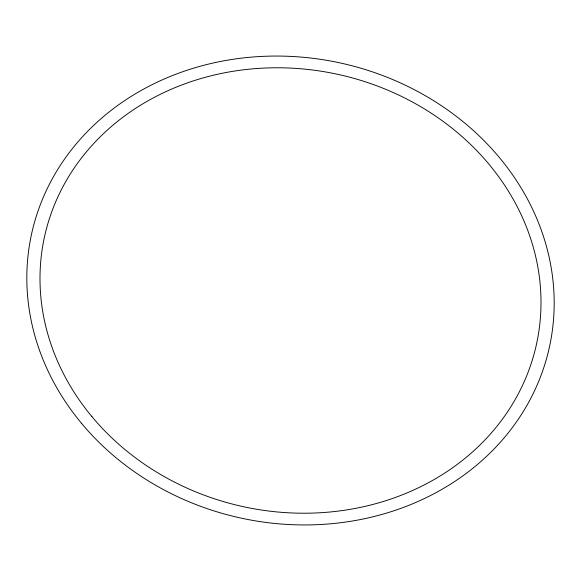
<?xml version="1.0" encoding="UTF-8"?>
<svg xmlns="http://www.w3.org/2000/svg" width="581" height="581" viewBox="0 0 581 581"><rect width="100%" height="100%" fill="white"/><g stroke="black" fill="none" stroke-linecap="round" stroke-linejoin="round"><path stroke-width="0.87" d="M81.427 423.215A265.03 232.916 12.2 0 0 534.186 391.507A265.03 232.916 12.2 0 0 255.894 56.771A265.03 232.916 12.2 0 0 81.427 423.215M91.878 416.584A251.784 221.267 12.2 0 0 521.999 386.459A251.784 221.267 12.2 0 0 257.623 68.456A251.784 221.267 12.2 0 0 91.878 416.584"/></g></svg>
